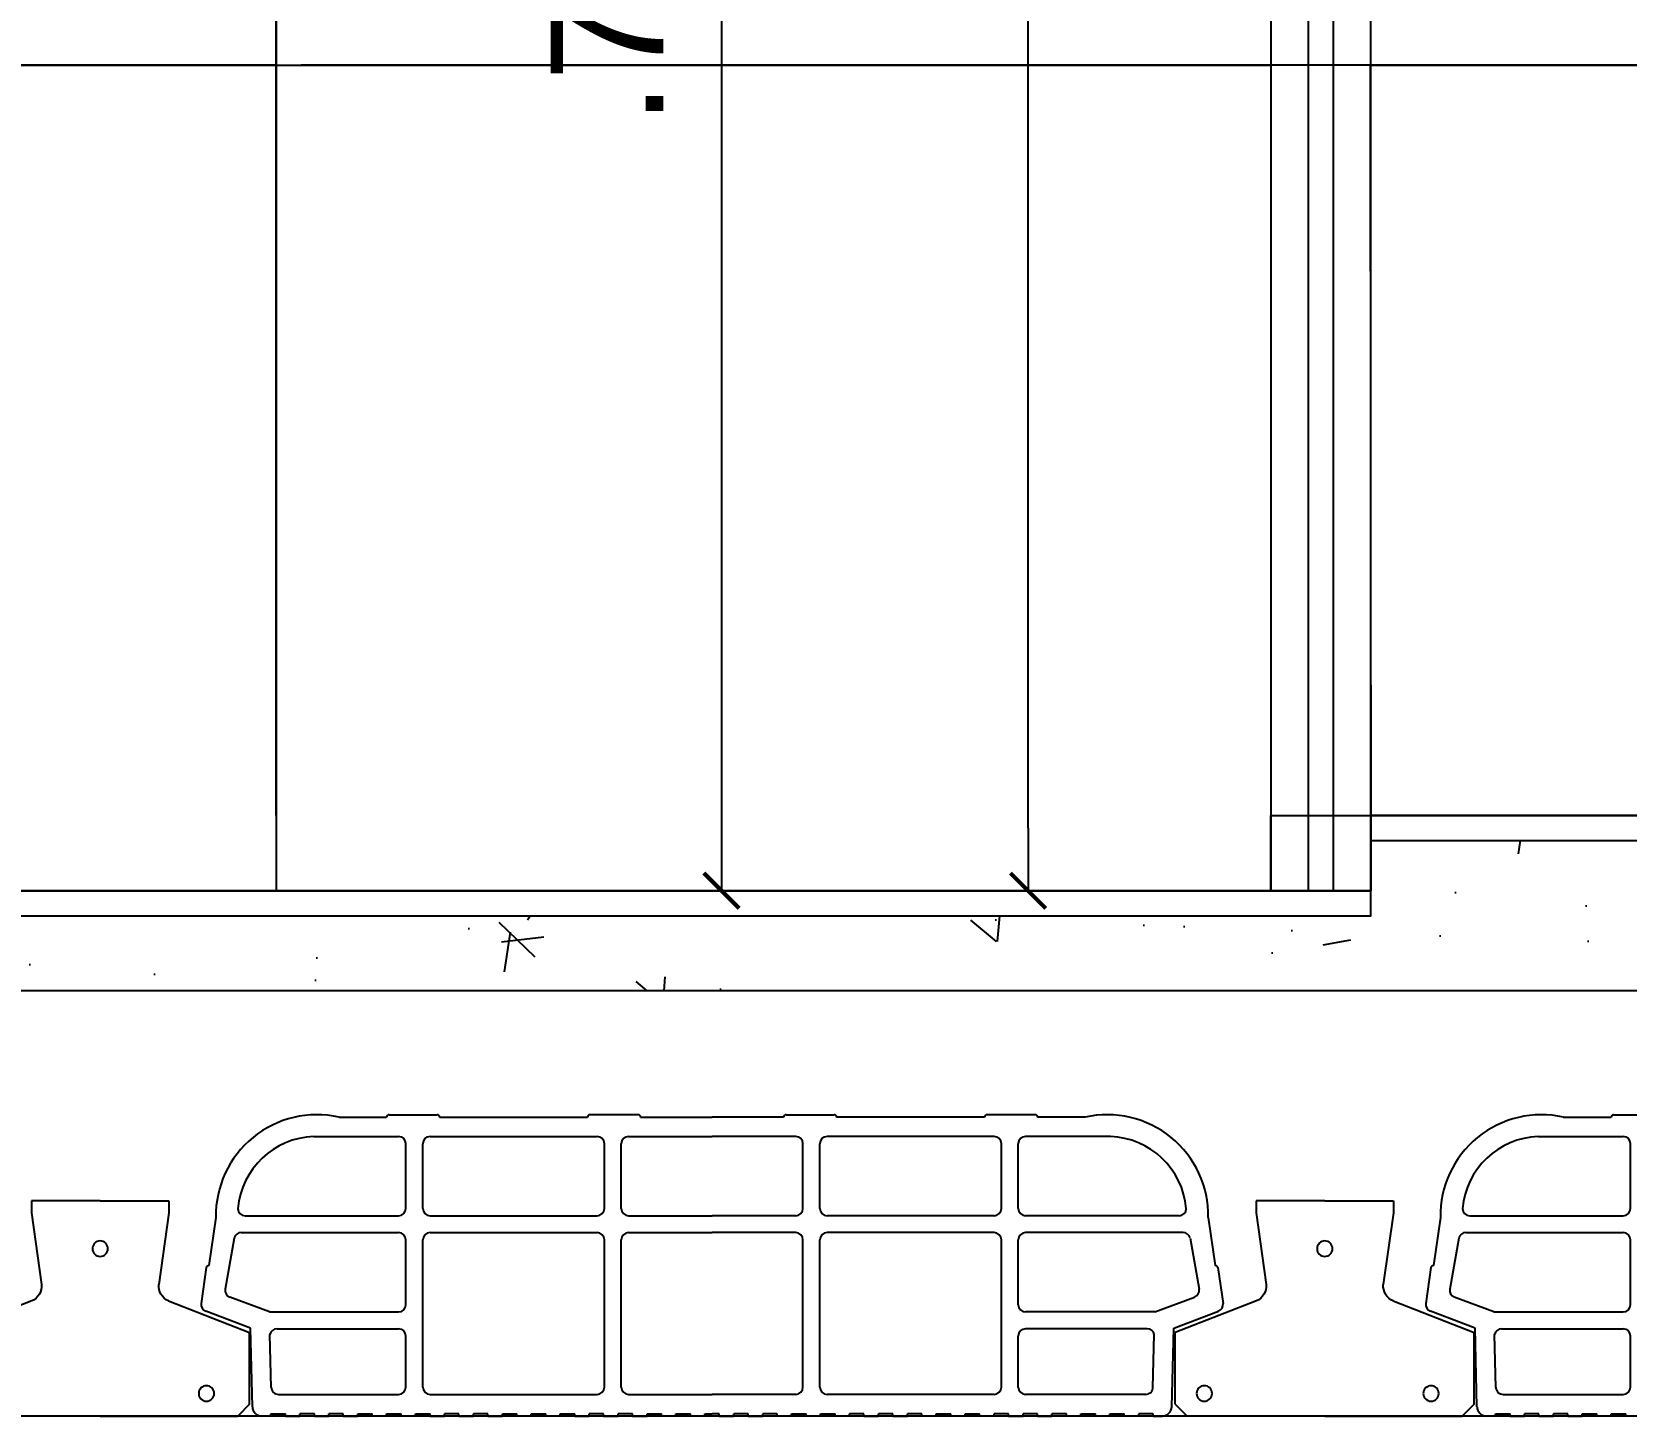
# Model space of a CAD drawing. Header units: metres. Extents: x 198 to 412, y -54 to 17.
# Drawn here: x 258.874 to 259.511, y -8.656 to -8.103 of the extents above; entities that cross this region are included whole.
import ezdxf

# ---------------------------------------------------------------- set-up
doc = ezdxf.new("R2010")
doc.units = ezdxf.units.M
doc.header["$LTSCALE"] = 10
for name, color, linetype in [('02', 2, 'Continuous'), ('1_MUROS', 6, 'Continuous'), ('A-ABERTURAS', 2, 'Continuous'), ('A-MUROS', 6, 'Continuous'), ('A-PISOS', 1, 'Continuous'), ('Corte t', 2, 'Continuous'), ('HT-253', 253, 'Continuous'), ('Losa rap sapito', 251, 'Continuous'), ('piso', 1, 'Continuous'), ('TCOTA', 1, 'Continuous'), ('TM-REVEST', 252, 'Continuous')]:
    doc.layers.add(name, color=color, linetype=linetype)
doc.styles.add('ARIAL', font='arial.ttf')
doc.dimstyles.new('ST-COTA-25', dxfattribs={"dimscale": 0.25, "dimtxt": 0.18, "dimasz": 0.1, "dimexe": 0.18, "dimexo": 0.0625, "dimgap": 0.09, "dimtad": 1, "dimzin": 4, "dimdsep": 46, "dimtxsty": 'ARIAL', "dimblk1": 'COTA_N', "dimblk2": 'COTA_N', "dimsah": 1, "dimcen": 0.09, "dimclrd": 8, "dimclre": 8, "dimclrt": 1, "dimadec": 0, "dimazin": 0, "dimtfac": 1, "dimtix": 1, "dimtmove": 0, "dimatfit": 3, "dimldrblk": 'COTA_N', "dimfxl": 0.18, "dimtolj": 1, "dimtzin": 0, "dimarcsym": 0})

# ---------------------------------------------------------------- blocks, each defined once
blk = doc.blocks.new('COTA_N')
for p, q in [((0, 0.5), (0, -0.5)), ((-1, 0), (0, 0))]:
    blk.add_line(p, q)
at = {"color": 3, "const_width": 0.065}
blk.add_lwpolyline([(0.141, 0.141), (0.283, 0.283), (0, 0), (-0.141, -0.141), (-0.283, -0.283)], dxfattribs=at)
blk = doc.blocks.new('*D331')
at = {"layer": 'Defpoints', "color": 0, "transparency": 16777216}
for p in [(258.95419, -6.39659), (259.2719, -6.39659), (258.98637, -8.44626)]:
    blk.add_point(p, dxfattribs=at)
at = {"layer": 'TCOTA', "color": 8, "lineweight": -2, "transparency": 16777216}
for p, q in [((258.96981, -6.39659), (259.3169, -6.39659)), ((259.2719, -8.42126), (259.2719, -6.42159)), ((259.00199, -8.44626), (259.3169, -8.44626))]:
    blk.add_line(p, q, dxfattribs=at)
at = {"layer": 'TCOTA', "color": 8, "lineweight": -2, "transparency": 16777216, "xscale": 0.025, "yscale": 0.025, "zscale": 0.025}
for p, rotation in [((259.2719, -6.39659), 90), ((259.2719, -8.44626), 270)]:
    blk.add_blockref('COTA_N', p, dxfattribs=dict(at, rotation=rotation))
at = {"layer": 'TCOTA', "color": 2, "transparency": 16777216, "insert": (259.22642, -7.42142), "char_height": 0.045, "attachment_point": 5, "rotation": 90, "style": 'ARIAL'}
blk.add_mtext('\\A1;2.05', dxfattribs=at)
blk = doc.blocks.new('*D243')
at = {"layer": 'Defpoints', "color": 0, "transparency": 16777216}
for p in [(259.03905, -7.74698), (259.03905, -8.44626), (259.14937, -8.44626)]:
    blk.add_point(p, dxfattribs=at)
at = {"layer": 'TCOTA', "color": 8, "lineweight": -2, "transparency": 16777216}
for p, q in [((259.05467, -7.74698), (259.19437, -7.74698)), ((259.14937, -7.77198), (259.14937, -8.42126)), ((259.05467, -8.44626), (259.19437, -8.44626))]:
    blk.add_line(p, q, dxfattribs=at)
at = {"layer": 'TCOTA', "color": 8, "lineweight": -2, "transparency": 16777216, "xscale": 0.025, "yscale": 0.025, "zscale": 0.025}
for p, rotation in [((259.14937, -7.74698), 90), ((259.14937, -8.44626), 270)]:
    blk.add_blockref('COTA_N', p, dxfattribs=dict(at, rotation=rotation))
at = {"layer": 'TCOTA', "color": 2, "transparency": 16777216, "insert": (259.1039, -8.09662), "char_height": 0.045, "attachment_point": 5, "rotation": 90, "style": 'ARIAL'}
blk.add_mtext('\\A1;.70', dxfattribs=at)
blk = doc.blocks.new('VIGUETA NUEVA')
at = {"layer": '02'}
for p, q in [((852.30541, 1549.66612), (852.27666, 1549.66612)), ((852.27666, 1549.66612), (852.27666, 1549.66112)), ((852.30541, 1549.66612), (852.33416, 1549.66612)), ((852.33416, 1549.66612), (852.33416, 1549.66112)), ((852.27666, 1549.66112), (852.28094, 1549.6312)), ((852.33416, 1549.66112), (852.32989, 1549.6312)), ((852.27688, 1549.62427), (852.24291, 1549.61112)), ((852.33395, 1549.62427), (852.36791, 1549.61112)), ((852.24291, 1549.58112), (852.24291, 1549.61112)), ((852.36791, 1549.58112), (852.36791, 1549.61112)), ((852.24291, 1549.58112), (852.24791, 1549.57612)), ((852.36791, 1549.58112), (852.36291, 1549.57612)), ((852.30541, 1549.57612), (852.24791, 1549.57612)), ((852.30541, 1549.57612), (852.36291, 1549.57612))]:
    blk.add_line(p, q, dxfattribs=at)
for centre, start, end in [((852.27392, 1549.63065), 294.85326, 4.4381), ((852.33691, 1549.63065), 175.5619, 245.14674)]:
    blk.add_arc(centre, 0.00704, start, end, dxfattribs=at)
blk = doc.blocks.new('VIGUETA NUEVA1')
at = {"layer": 'piso'}
for centre in [(0, -0.02), (-0.04443, -0.08052), (0.05036, -0.08052)]:
    blk.add_circle(centre, 0.00324, dxfattribs=at)
at = {"layer": '1_MUROS'}
blk.add_blockref('VIGUETA NUEVA', (-852.30541, -1549.66612), dxfattribs=at)
blk = doc.blocks.new('Losa rap zapito')
at = {"layer": 'Losa rap sapito'}
for p, q in [((283.78128, -291.76415), (283.80028, -291.76415)), ((283.80125, -291.76318), (283.82052, -291.76318)), ((283.82148, -291.76415), (283.88058, -291.76415)), ((283.90082, -291.76318), (283.88155, -291.76318)), ((283.90178, -291.76415), (283.93037, -291.76415)), ((283.95896, -291.76415), (283.93037, -291.76415)), ((283.95992, -291.76318), (283.97919, -291.76318)), ((284.03926, -291.76415), (283.98015, -291.76415)), ((284.05949, -291.76318), (284.04022, -291.76318)), ((284.07946, -291.76415), (284.06045, -291.76415)), ((283.77115, -291.77185), (283.8051, -291.77185)), ((283.81763, -291.77185), (283.88444, -291.77185)), ((283.89696, -291.77185), (283.93037, -291.77185)), ((283.96378, -291.77185), (283.93037, -291.77185)), ((284.04311, -291.77185), (283.9763, -291.77185)), ((284.08959, -291.77185), (284.05564, -291.77185)), ((283.80799, -291.80064), (283.80799, -291.77475)), ((283.81474, -291.80064), (283.81474, -291.77475)), ((283.88733, -291.80064), (283.88733, -291.77475)), ((283.89407, -291.80064), (283.89407, -291.77475)), ((283.96667, -291.80064), (283.96667, -291.77475)), ((283.97341, -291.80064), (283.97341, -291.77475)), ((284.046, -291.80064), (284.046, -291.77475)), ((284.05275, -291.80064), (284.05275, -291.77475)), ((283.74372, -291.80353), (283.8051, -291.80353)), ((283.81763, -291.80353), (283.88444, -291.80353)), ((283.89696, -291.80353), (283.93037, -291.80353)), ((283.96378, -291.80353), (283.93037, -291.80353)), ((284.04311, -291.80353), (283.9763, -291.80353)), ((284.11702, -291.80353), (284.05564, -291.80353)), ((283.73204, -291.80424), (283.72929, -291.82346)), ((284.1287, -291.80424), (284.13145, -291.82346)), ((283.73936, -291.81243), (283.73573, -291.83291)), ((283.74215, -291.81027), (283.8051, -291.81027)), ((283.75342, -291.81027), (283.8051, -291.81027)), ((283.80799, -291.83908), (283.80799, -291.81316)), ((283.81474, -291.87205), (283.81474, -291.81316)), ((283.81763, -291.81027), (283.88444, -291.81027)), ((283.88733, -291.87205), (283.88733, -291.81316)), ((283.89407, -291.87205), (283.89407, -291.81316)), ((283.89696, -291.81027), (283.93037, -291.81027)), ((283.96378, -291.81027), (283.93037, -291.81027)), ((283.96667, -291.87205), (283.96667, -291.81316)), ((283.97341, -291.87205), (283.97341, -291.81316)), ((284.04311, -291.81027), (283.9763, -291.81027)), ((284.046, -291.87205), (284.046, -291.81316)), ((284.05275, -291.83908), (284.05275, -291.81316)), ((284.11859, -291.81027), (284.05564, -291.81027)), ((284.10732, -291.81027), (284.05564, -291.81027)), ((284.12138, -291.81243), (284.12501, -291.83291)), ((283.7282, -291.82428), (283.72616, -291.83858)), ((284.13254, -291.82428), (284.13458, -291.83858)), ((283.74587, -291.8484), (283.728, -291.8417)), ((283.75342, -291.84197), (283.73757, -291.83603)), ((283.75342, -291.84197), (283.8051, -291.84197)), ((284.10732, -291.84197), (284.05564, -291.84197)), ((284.10732, -291.84197), (284.12317, -291.83603)), ((284.11487, -291.8484), (284.13273, -291.8417)), ((283.74664, -291.87988), (283.74587, -291.8484)), ((284.11409, -291.87988), (284.11487, -291.8484)), ((283.75416, -291.87212), (283.75364, -291.85103)), ((283.75648, -291.84871), (283.8051, -291.84871)), ((283.80799, -291.87205), (283.80799, -291.8516)), ((284.05275, -291.87205), (284.05275, -291.8516)), ((284.10426, -291.84871), (284.05564, -291.84871)), ((284.10658, -291.87212), (284.10709, -291.85103)), ((283.75705, -291.87494), (283.8051, -291.87494)), ((283.81763, -291.87494), (283.88444, -291.87494)), ((283.89696, -291.87494), (283.93037, -291.87494)), ((283.96378, -291.87494), (283.93037, -291.87494)), ((284.04311, -291.87494), (283.9763, -291.87494)), ((284.10369, -291.87494), (284.05564, -291.87494)), ((283.75407, -291.88361), (283.75041, -291.88361)), ((283.75407, -291.88361), (283.75157, -291.88361)), ((283.75407, -291.88361), (283.75157, -291.88361)), ((283.75407, -291.88361), (283.75407, -291.88265)), ((283.75407, -291.88265), (283.75984, -291.88265)), ((283.75984, -291.88361), (283.75984, -291.88265)), ((283.75984, -291.88361), (283.76562, -291.88361)), ((283.7714, -291.88265), (283.76562, -291.88265)), ((283.76562, -291.88361), (283.76562, -291.88265)), ((283.7714, -291.88361), (283.7714, -291.88265)), ((283.7714, -291.88361), (283.77718, -291.88361)), ((283.77718, -291.88361), (283.77718, -291.88265)), ((283.78296, -291.88265), (283.77718, -291.88265)), ((283.78296, -291.88361), (283.78296, -291.88265)), ((283.78296, -291.88361), (283.78874, -291.88361)), ((283.78874, -291.88361), (283.78874, -291.88265)), ((283.78874, -291.88265), (283.79452, -291.88265)), ((283.79452, -291.88361), (283.79452, -291.88265)), ((283.8003, -291.88361), (283.79452, -291.88361)), ((283.8003, -291.88265), (283.80608, -291.88265)), ((283.8003, -291.88361), (283.8003, -291.88265)), ((283.80608, -291.88361), (283.80608, -291.88265)), ((283.81186, -291.88361), (283.80608, -291.88361)), ((283.81186, -291.88265), (283.81765, -291.88265)), ((283.81186, -291.88361), (283.81186, -291.88265)), ((283.81186, -291.88265), (283.81765, -291.88265)), ((283.81765, -291.88361), (283.81765, -291.88265)), ((283.81765, -291.88361), (283.82343, -291.88361)), ((283.82921, -291.88265), (283.82343, -291.88265)), ((283.82343, -291.88361), (283.82343, -291.88265)), ((283.82921, -291.88361), (283.82921, -291.88265)), ((283.82921, -291.88361), (283.83499, -291.88361)), ((283.83499, -291.88361), (283.83499, -291.88265)), ((283.84077, -291.88265), (283.83499, -291.88265)), ((283.84077, -291.88361), (283.84077, -291.88265)), ((283.84077, -291.88361), (283.84655, -291.88361)), ((283.84655, -291.88361), (283.84655, -291.88265)), ((283.84655, -291.88265), (283.85233, -291.88265)), ((283.85233, -291.88361), (283.85233, -291.88265)), ((283.85811, -291.88361), (283.85233, -291.88361)), ((283.85811, -291.88265), (283.86389, -291.88265)), ((283.85811, -291.88361), (283.85811, -291.88265)), ((283.86389, -291.88361), (283.86389, -291.88265)), ((283.86967, -291.88361), (283.86389, -291.88361)), ((283.86967, -291.88265), (283.87545, -291.88265)), ((283.86967, -291.88361), (283.86967, -291.88265)), ((283.86967, -291.88265), (283.87545, -291.88265)), ((283.87545, -291.88361), (283.87545, -291.88265)), ((283.87545, -291.88361), (283.88123, -291.88361)), ((283.88701, -291.88265), (283.88123, -291.88265)), ((283.88123, -291.88361), (283.88123, -291.88265)), ((283.88701, -291.88361), (283.88701, -291.88265)), ((283.88701, -291.88361), (283.89279, -291.88361)), ((283.89279, -291.88361), (283.89279, -291.88265)), ((283.89858, -291.88265), (283.89279, -291.88265)), ((283.89858, -291.88361), (283.89858, -291.88265)), ((283.89858, -291.88361), (283.90436, -291.88361)), ((283.90436, -291.88361), (283.90436, -291.88265)), ((283.90436, -291.88265), (283.91014, -291.88265)), ((283.91014, -291.88361), (283.91014, -291.88265)), ((283.91592, -291.88361), (283.91014, -291.88361)), ((283.91592, -291.88265), (283.9217, -291.88265)), ((283.91592, -291.88361), (283.91592, -291.88265)), ((283.9217, -291.88361), (283.9217, -291.88265)), ((283.92748, -291.88361), (283.9217, -291.88361)), ((283.92748, -291.88361), (283.92748, -291.88265)), ((283.92748, -291.88265), (283.93037, -291.88265)), ((283.93326, -291.88265), (283.93037, -291.88265)), ((283.93326, -291.88361), (283.93326, -291.88265)), ((283.93326, -291.88361), (283.93904, -291.88361)), ((283.94482, -291.88265), (283.93904, -291.88265)), ((283.93904, -291.88361), (283.93904, -291.88265)), ((283.94482, -291.88361), (283.94482, -291.88265)), ((283.94482, -291.88361), (283.9506, -291.88361)), ((283.9506, -291.88361), (283.9506, -291.88265)), ((283.95638, -291.88265), (283.9506, -291.88265)), ((283.95638, -291.88361), (283.95638, -291.88265)), ((283.96216, -291.88361), (283.95638, -291.88361)), ((283.96216, -291.88361), (283.96216, -291.88265)), ((283.96216, -291.88265), (283.96794, -291.88265)), ((283.96794, -291.88361), (283.96794, -291.88265)), ((283.97372, -291.88361), (283.96794, -291.88361)), ((283.97372, -291.88265), (283.9795, -291.88265)), ((283.97372, -291.88361), (283.97372, -291.88265)), ((283.9795, -291.88361), (283.9795, -291.88265)), ((283.98529, -291.88361), (283.9795, -291.88361)), ((283.99107, -291.88265), (283.98529, -291.88265)), ((283.98529, -291.88361), (283.98529, -291.88265)), ((283.99107, -291.88265), (283.98529, -291.88265)), ((283.99107, -291.88361), (283.99107, -291.88265)), ((283.99107, -291.88361), (283.99685, -291.88361)), ((284.00263, -291.88265), (283.99685, -291.88265)), ((283.99685, -291.88361), (283.99685, -291.88265)), ((284.00263, -291.88361), (284.00263, -291.88265)), ((284.00263, -291.88361), (284.00841, -291.88361)), ((284.00841, -291.88361), (284.00841, -291.88265)), ((284.01419, -291.88265), (284.00841, -291.88265)), ((284.01419, -291.88361), (284.01419, -291.88265)), ((284.01997, -291.88361), (284.01419, -291.88361)), ((284.01997, -291.88361), (284.01997, -291.88265)), ((284.01997, -291.88265), (284.02575, -291.88265)), ((284.02575, -291.88361), (284.02575, -291.88265)), ((284.03153, -291.88361), (284.02575, -291.88361)), ((284.03153, -291.88265), (284.03731, -291.88265)), ((284.03153, -291.88361), (284.03153, -291.88265)), ((284.03731, -291.88361), (284.03731, -291.88265)), ((284.04309, -291.88361), (284.03731, -291.88361)), ((284.04887, -291.88265), (284.04309, -291.88265)), ((284.04309, -291.88361), (284.04309, -291.88265)), ((284.04887, -291.88265), (284.04309, -291.88265)), ((284.04887, -291.88361), (284.04887, -291.88265)), ((284.04887, -291.88361), (284.05465, -291.88361)), ((284.06043, -291.88265), (284.05465, -291.88265)), ((284.05465, -291.88361), (284.05465, -291.88265)), ((284.06043, -291.88361), (284.06043, -291.88265)), ((284.06043, -291.88361), (284.06622, -291.88361)), ((284.06622, -291.88361), (284.06622, -291.88265)), ((284.072, -291.88265), (284.06622, -291.88265)), ((284.072, -291.88361), (284.072, -291.88265)), ((284.07778, -291.88361), (284.072, -291.88361)), ((284.07778, -291.88361), (284.07778, -291.88265)), ((284.07778, -291.88265), (284.08356, -291.88265)), ((284.08356, -291.88361), (284.08356, -291.88265)), ((284.08934, -291.88361), (284.08356, -291.88361)), ((284.08934, -291.88265), (284.09512, -291.88265)), ((284.08934, -291.88361), (284.08934, -291.88265)), ((284.09512, -291.88361), (284.09512, -291.88265)), ((284.1009, -291.88361), (284.09512, -291.88361)), ((284.1009, -291.88361), (284.1009, -291.88265)), ((284.10667, -291.88265), (284.1009, -291.88265)), ((284.10667, -291.88361), (284.10667, -291.88265)), ((284.10667, -291.88361), (284.10917, -291.88361)), ((284.10667, -291.88361), (284.10917, -291.88361)), ((284.10667, -291.88361), (284.11032, -291.88361))]:
    blk.add_line(p, q, dxfattribs=at)
for centre, radius, start, end in [((283.7724, -291.80353), 0.04037, 77.29711, 181.01352), ((283.80125, -291.76415), 0.000963, 90, 180), ((283.82052, -291.76415), 0.000963, 0, 90), ((283.88155, -291.76415), 0.000963, 90, 180), ((283.90082, -291.76415), 0.000963, 0, 90), ((283.95992, -291.76415), 0.000963, 90, 180), ((283.97919, -291.76415), 0.000963, 0, 90), ((284.04022, -291.76415), 0.000963, 90, 180), ((284.05949, -291.76415), 0.000963, 0, 90), ((284.08834, -291.80353), 0.04037, 358.98648, 102.70289), ((283.7724, -291.80353), 0.0317, 92.25899, 174.7894), ((283.8051, -291.77475), 0.00289, 0, 90), ((283.81763, -291.77475), 0.00289, 90, 180), ((283.88444, -291.77475), 0.00289, 0, 90), ((283.89696, -291.77475), 0.00289, 90, 180), ((283.96378, -291.77475), 0.00289, 0, 90), ((283.9763, -291.77475), 0.00289, 90, 180), ((284.04311, -291.77475), 0.00289, 0, 90), ((284.05564, -291.77475), 0.00289, 90, 180), ((284.08834, -291.80353), 0.0317, 5.2106, 87.74101), ((283.74372, -291.80064), 0.00289, 180.23159, 270), ((283.8051, -291.80064), 0.00289, 270, 0), ((283.81763, -291.80064), 0.00289, 180, 270), ((283.88444, -291.80064), 0.00289, 270, 0), ((283.89696, -291.80064), 0.00289, 180, 270), ((283.96378, -291.80064), 0.00289, 270, 0), ((283.9763, -291.80064), 0.00289, 180, 270), ((284.04311, -291.80064), 0.00289, 270, 0), ((284.05564, -291.80064), 0.00289, 180, 270), ((284.11702, -291.80064), 0.00289, 270, 359.76841), ((283.74215, -291.81316), 0.00289, 90, 165.25928), ((283.8051, -291.81316), 0.00289, 0, 90), ((283.81763, -291.81316), 0.00289, 90, 180), ((283.88444, -291.81316), 0.00289, 0, 90), ((283.89696, -291.81316), 0.00289, 90, 180), ((283.96378, -291.81316), 0.00289, 0, 90), ((283.9763, -291.81316), 0.00289, 90, 180), ((284.04311, -291.81316), 0.00289, 0, 90), ((284.05564, -291.81316), 0.00289, 90, 180), ((284.11859, -291.81316), 0.00289, 14.74072, 90), ((283.72915, -291.82442), 0.000963, 81.8699, 171.8699), ((284.13158, -291.82442), 0.000963, 8.1301, 98.1301), ((283.73859, -291.83332), 0.00289, 171.8699, 249.44395), ((284.12215, -291.83332), 0.00289, 290.55605, 8.1301), ((283.72902, -291.83899), 0.00289, 171.8699, 249.44395), ((283.8051, -291.83908), 0.00289, 270, 0), ((284.05564, -291.83908), 0.00289, 180, 270), ((284.13172, -291.83899), 0.00289, 290.55605, 8.1301), ((283.75648, -291.8516), 0.00289, 90, 168.59471), ((283.8051, -291.8516), 0.00289, 0, 90), ((284.05564, -291.8516), 0.00289, 90, 180), ((284.10426, -291.8516), 0.00289, 11.40529, 90), ((283.75705, -291.87205), 0.00289, 180, 271.41002), ((283.8051, -291.87205), 0.00289, 270, 0), ((283.81763, -291.87205), 0.00289, 180, 270), ((283.88444, -291.87205), 0.00289, 270, 0), ((283.89696, -291.87205), 0.00289, 180, 270), ((283.96378, -291.87205), 0.00289, 270, 0), ((283.9763, -291.87205), 0.00289, 180, 270), ((284.04311, -291.87205), 0.00289, 270, 0), ((284.05564, -291.87205), 0.00289, 180, 270), ((284.10369, -291.87205), 0.00289, 268.58998, 0), ((283.75054, -291.87971), 0.0039, 182.47992, 268.12475), ((284.1102, -291.87971), 0.0039, 271.87525, 357.52008)]:
    blk.add_arc(centre, radius, start, end, dxfattribs=at)

msp = doc.modelspace()

# ---------------------------------------------------------------- hatches: boundary and pattern name
at = {"layer": 'HT-253'}
h = msp.add_hatch(dxfattribs=at)
h.set_pattern_fill('AR-CONC', color=256, scale=0.0007, angle=90)
h.set_pattern_definition([(140, (-282.94766, -11779.68318), (0.0111573599, 0.1275292683), [0.013335, -0.146685]), (85, (-282.94766, -11779.68318), (-0.1337397917, -0.024670395), [0.010668, -0.1173484089]), (190.4514447, (-282.94673, -11779.67255), (-0.1225824263, 0.102858873), [0.0113330062, -0.1246631712]), (136.1842, (-282.98322, -11779.68318), (0.0294296296, 0.1897553286), [0.0200025, -0.2200275]), (186.6355576, (-282.98077, -11779.66736), (-0.1731982872, 0.1661828938), [0.0169995162, -0.1869949257]), (81.1841512, (-282.98322, -11779.68318), (-0.1731982872, 0.166182894), [0.016001977, -0.1760218123]), (111, (-282.97433, -11779.6654), (0.0715856387, 0.1061300739), [0.013335, -0.146685]), (56, (-282.97433, -11779.6654), (-0.1289315763, 0.0432614198), [0.010668, -0.117348]), (161.451445, (-282.96837, -11779.65655), (-0.0573459382, 0.1493914935), [0.0113330062, -0.1246629563]), (127.5, (-282.947663, -11779.683176), (-0.05918852721, 0.00216202228), [0, -0.1159256, 0, -0.119126, 0, -0.1177925]), (97.5, (-282.94766, -11779.683176), (-0.07012640237, 0.04677376376), [0, -0.0679196, 0, -0.1132586, 0, -0.0448945]), (57.5, (-282.947663, -11779.722825), (0.0040101208, 0.09491341662), [0, -0.04445, 0, -0.138684, 0, -0.184023]), (47.5, (-282.94766, -11779.740605), (-0.0177985437, 0.10369042697), [0, -0.057785, 0, -0.0921004, 0, -0.130683])])
h.paths.add_polyline_path([(261.12625, -8.42626), (259.40897, -8.42626), (259.40886, -8.44626), (259.40886, -8.45626), (258.55387, -8.45626), (258.55387, -8.48626), (259.87525, -8.48626), (260.07525, -8.48626), (261.12625, -8.48626)])

# ---------------------------------------------------------------- linework, layer by layer
at = {"color": 2}
for p, q in [((261.12626, -8.41626), (259.40886, -8.41626)), ((259.40886, -8.41626), (259.40886, -8.44626)), ((259.40886, -8.44626), (258.57356, -8.44626))]:
    msp.add_line(p, q, dxfattribs=at)
at = {"color": 5}
for p, q in [((260.43369, -8.48626), (258.47357, -8.48626)), ((260.43369, -8.65626), (258.47357, -8.65626))]:
    msp.add_line(p, q, dxfattribs=at)
at = {"layer": 'A-ABERTURAS', "color": 1}
for points in [[(259.36887, -6.31626), (259.36887, -8.44626), (259.40887, -8.44626)], [(259.40887, -8.44626), (259.40887, -6.31626)], [(259.38387, -6.36626), (259.38387, -8.44626), (259.40887, -8.44626)], [(259.39387, -6.36626), (259.39387, -8.44626), (259.39387, -8.44626)]]:
    msp.add_lwpolyline(points, dxfattribs=at)
at = {"layer": 'A-PISOS'}
for points in [[(258.56871, -8.44626), (259.40886, -8.44626), (259.40886, -8.41626), (261.12626, -8.41626)], [(258.56887, -8.45626), (259.40886, -8.45626), (259.40886, -8.42626), (261.12625, -8.42626)]]:
    msp.add_lwpolyline(points, dxfattribs=at)
at = {"layer": 'TCOTA'}
msp.add_lwpolyline([(259.36887, -8.41626), (259.40886, -8.41626), (259.40886, -8.44626), (259.36887, -8.44626)], close=True, dxfattribs=at)
at = {"layer": 'TM-REVEST'}
for points in [[(258.56887, -8.11626), (258.56887, -7.51626), (258.97136, -7.51626), (258.97136, -8.11626), (258.56887, -8.11626)], [(258.97136, -8.11626), (258.97136, -7.51626), (259.36887, -7.51626), (259.36887, -8.11626), (258.98136, -8.11626)], [(259.40887, -8.11626), (259.40887, -7.78626), (259.96857, -7.78626), (259.96857, -8.11626), (259.36887, -8.11626)], [(258.56887, -8.41626), (258.56887, -8.11626), (258.97136, -8.11626), (258.97136, -8.44626), (258.56887, -8.44626)], [(258.97136, -8.41626), (258.97136, -8.11626), (259.36887, -8.11626), (259.36887, -8.44626), (258.98136, -8.44626)], [(259.40898, -8.44626), (259.40875, -8.11626), (259.96857, -8.11626), (259.96857, -8.41626), (259.40898, -8.41626)]]:
    msp.add_lwpolyline(points, dxfattribs=at)

# ---------------------------------------------------------------- block references
at = {"layer": 'A-MUROS'}
for p in [(-24.78477, 283.22736), (-24.29533, 283.22736)]:
    msp.add_blockref('Losa rap zapito', p, dxfattribs=at)
at = {"layer": 'Corte t', "xscale": -0.9559179682510148, "yscale": 0.9559179682510148, "zscale": 0.9559179682510148}
for p in [(258.90103, -8.57023), (259.39047, -8.57023)]:
    msp.add_blockref('VIGUETA NUEVA1', p, dxfattribs=at)

# ---------------------------------------------------------------- dimensions: what is measured, and where the dimension line sits
at = {"layer": 'TCOTA'}
for base, p1, p2, picture, middle in [((259.2719, -6.39659), (258.98637, -8.44626), (258.95419, -6.39659), '*D331', (259.22642, -7.42142)), ((259.14937, -8.44626), (259.03905, -7.74698), (259.03905, -8.44626), '*D243', (259.1039, -8.09662))]:
    dim = msp.add_linear_dim(base=base, p1=p1, p2=p2, angle=90, dimstyle='ST-COTA-25', override={"dimclrt": 2}, dxfattribs=at)
    dim.commit()
    dim.dimension.update_dxf_attribs({"geometry": picture, "text_midpoint": middle})

doc.saveas('drawing.dxf')
